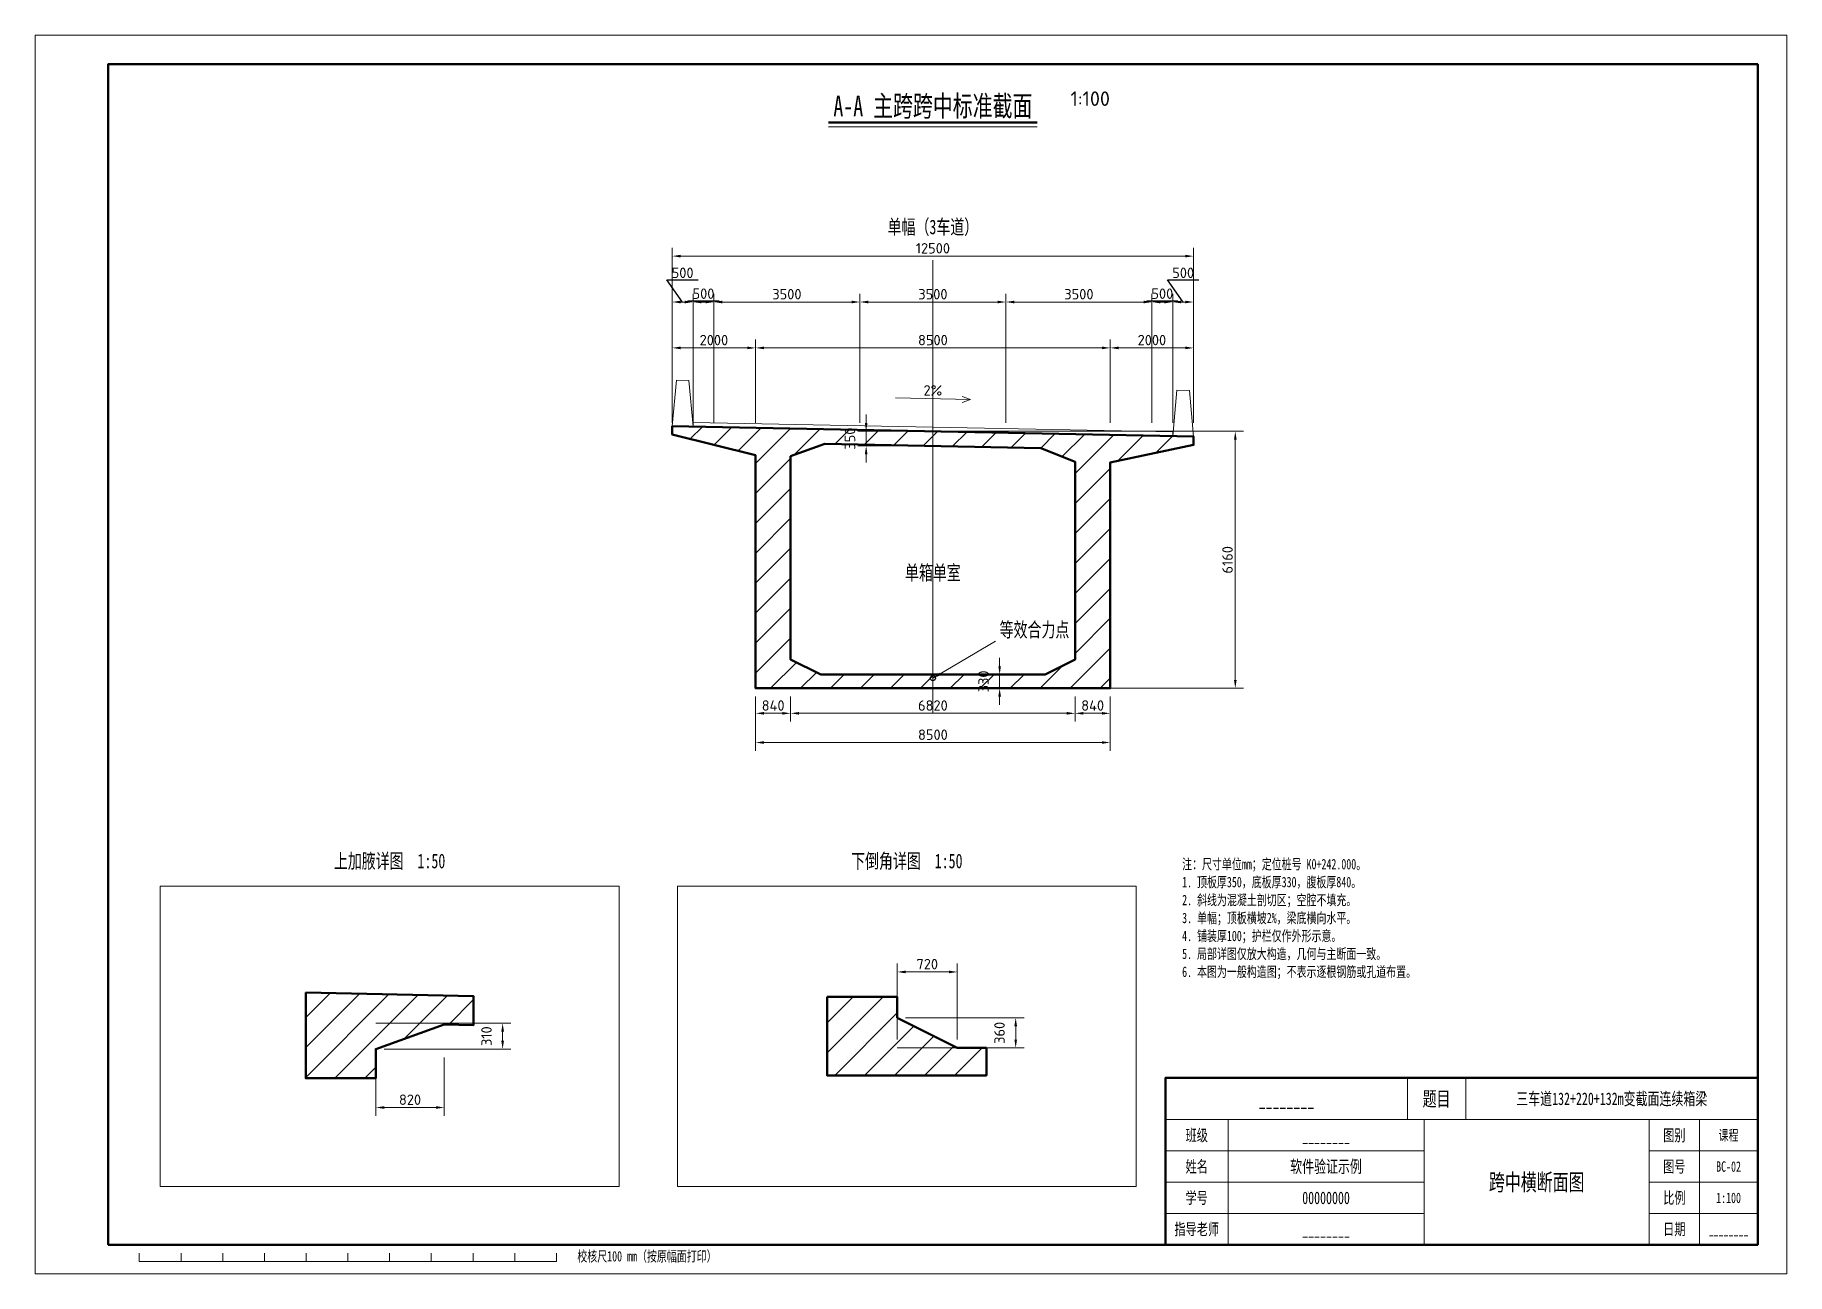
# Paper-space layout '出图' of a CAD drawing. Header units: millimetres. Extents: x 0 to 420, y 0 to 297.
# The model-space entities are those that its viewports show. They can reach past a viewport. Long polylines and large blocks are cut down to what shows.
import ezdxf
from ezdxf.enums import TextEntityAlignment as Align

# ---------------------------------------------------------------- set-up
doc = ezdxf.new("R2010")
doc.units = ezdxf.units.MM
doc.linetypes.add('B-CENTER', pattern=[1600, 1000, -200, 0, -400])
for name, color, linetype, lineweight in [('B-CENTER', 7, 'B-CENTER', 13), ('B-CUT', 7, 'Continuous', 50), ('B-DETAIL', 7, 'Continuous', 13), ('B-DIM', 7, 'Continuous', 13), ('B-HATCH', 7, 'Continuous', 13), ('B-PRESTRESS', 7, 'Continuous', 25), ('B-TEXT', 7, 'Continuous', 13), ('P-FRAME', 7, 'Continuous', 50), ('P-GRID', 7, 'Continuous', 13), ('P-TEXT', 7, 'Continuous', 13)]:
    doc.layers.add(name, color=color, linetype=linetype, lineweight=lineweight)
doc.layers.add('P-VPORT', color=7, linetype='Continuous', lineweight=13, plot=False)
doc.styles.add('CN_FS', font='simfang.ttf', dxfattribs={"width": 0.7})
doc.styles.add('ISO_NUM', font='isocpeur.ttf')
doc.dimstyles.new('CN_MM_100', dxfattribs={"dimscale": 100, "dimtxt": 2.5, "dimasz": 2, "dimexe": 2, "dimexo": 2, "dimtad": 1, "dimdec": 0, "dimtxsty": 'ISO_NUM', "dimcen": 2.5, "dimazin": 3, "dimtfac": 1, "dimtmove": 1, "dimatfit": 3, "dimlwd": 13, "dimlwe": 13, "dimarcsym": 0})
doc.dimstyles.new('CN_MM_50', dxfattribs={"dimscale": 50, "dimtxt": 2.5, "dimasz": 2, "dimexe": 2, "dimexo": 2, "dimtad": 1, "dimdec": 0, "dimtxsty": 'ISO_NUM', "dimcen": 2.5, "dimazin": 3, "dimtfac": 1, "dimtmove": 1, "dimatfit": 3, "dimlwd": 13, "dimlwe": 13, "dimarcsym": 0})

# ---------------------------------------------------------------- blocks, each defined once
blk = doc.blocks.new('_CLOSEDFILLED')
at = {"color": 0, "linetype": 'ByBlock'}
blk.add_solid([(-1, 0.16), (0, 0), (-1, -0.16)], dxfattribs=at)
blk = doc.blocks.new('*D2')
at = {"color": 0}
for p, q in [((15525, 23300), (15150, 23828.125)), ((15150, 23828.125), (15900, 23828.125))]:
    blk.add_line(p, q, dxfattribs=at)
at = {"color": 0, "lineweight": 13}
for p, q in [((15275, 20400), (15275, 23500)), ((15775, 20400), (15775, 23500)), ((15475, 23300), (15575, 23300))]:
    blk.add_line(p, q, dxfattribs=at)
at = {"layer": 'Defpoints'}
for p in [(15275, 23300), (15275, 20200), (15775, 20200)]:
    blk.add_point(p, dxfattribs=at)
at = {"layer": 'B-DIM', "color": 0, "xscale": 200, "yscale": 200, "rotation": 180}
blk.add_blockref('_CLOSEDFILLED', (15275, 23300), dxfattribs=at)
at = {"layer": 'B-DIM', "color": 0, "xscale": 200, "yscale": 200}
blk.add_blockref('_CLOSEDFILLED', (15775, 23300), dxfattribs=at)
at = {"layer": 'B-DIM', "color": 0, "insert": (15525, 24000), "char_height": 250, "attachment_point": 5, "style": 'ISO_NUM'}
blk.add_mtext('500', dxfattribs=at)
blk = doc.blocks.new('*D3')
at = {"color": 0}
for p, q in [((16025, 23300), (15650, 23328.125)), ((15650, 23328.125), (16400, 23328.125))]:
    blk.add_line(p, q, dxfattribs=at)
at = {"color": 0, "lineweight": 13}
for p, q in [((15775, 20400), (15775, 23500)), ((16275, 20400), (16275, 23500)), ((15975, 23300), (16075, 23300))]:
    blk.add_line(p, q, dxfattribs=at)
at = {"layer": 'Defpoints'}
for p in [(15775, 23300), (15775, 20200), (16275, 20200)]:
    blk.add_point(p, dxfattribs=at)
at = {"layer": 'B-DIM', "color": 0, "xscale": 200, "yscale": 200, "rotation": 180}
blk.add_blockref('_CLOSEDFILLED', (15775, 23300), dxfattribs=at)
at = {"layer": 'B-DIM', "color": 0, "xscale": 200, "yscale": 200}
blk.add_blockref('_CLOSEDFILLED', (16275, 23300), dxfattribs=at)
at = {"layer": 'B-DIM', "color": 0, "insert": (16025, 23500), "char_height": 250, "attachment_point": 5, "style": 'ISO_NUM'}
blk.add_mtext('500', dxfattribs=at)
blk = doc.blocks.new('*D7')
at = {"color": 0}
for p, q in [((27025, 23300), (26650, 23328.125)), ((26650, 23328.125), (27400, 23328.125))]:
    blk.add_line(p, q, dxfattribs=at)
at = {"color": 0, "lineweight": 13}
for p, q in [((26775, 20400), (26775, 23500)), ((27275, 20400), (27275, 23500)), ((26975, 23300), (27075, 23300))]:
    blk.add_line(p, q, dxfattribs=at)
at = {"layer": 'Defpoints'}
for p in [(26775, 23300), (26775, 20200), (27275, 20200)]:
    blk.add_point(p, dxfattribs=at)
at = {"layer": 'B-DIM', "color": 0, "xscale": 200, "yscale": 200, "rotation": 180}
blk.add_blockref('_CLOSEDFILLED', (26775, 23300), dxfattribs=at)
at = {"layer": 'B-DIM', "color": 0, "xscale": 200, "yscale": 200}
blk.add_blockref('_CLOSEDFILLED', (27275, 23300), dxfattribs=at)
at = {"layer": 'B-DIM', "color": 0, "insert": (27025, 23500), "char_height": 250, "attachment_point": 5, "style": 'ISO_NUM'}
blk.add_mtext('500', dxfattribs=at)
blk = doc.blocks.new('*D8')
at = {"color": 0}
for p, q in [((27525, 23300), (27150, 23828.125)), ((27150, 23828.125), (27900, 23828.125))]:
    blk.add_line(p, q, dxfattribs=at)
at = {"color": 0, "lineweight": 13}
for p, q in [((27275, 20400), (27275, 23500)), ((27775, 20400), (27775, 23500)), ((27475, 23300), (27575, 23300))]:
    blk.add_line(p, q, dxfattribs=at)
at = {"layer": 'Defpoints'}
for p in [(27275, 23300), (27275, 20200), (27775, 20200)]:
    blk.add_point(p, dxfattribs=at)
at = {"layer": 'B-DIM', "color": 0, "xscale": 200, "yscale": 200, "rotation": 180}
blk.add_blockref('_CLOSEDFILLED', (27275, 23300), dxfattribs=at)
at = {"layer": 'B-DIM', "color": 0, "xscale": 200, "yscale": 200}
blk.add_blockref('_CLOSEDFILLED', (27775, 23300), dxfattribs=at)
at = {"layer": 'B-DIM', "color": 0, "insert": (27525, 24000), "char_height": 250, "attachment_point": 5, "style": 'ISO_NUM'}
blk.add_mtext('500', dxfattribs=at)

msp = doc.modelspace()

# ---------------------------------------------------------------- hatches: boundary and pattern name
at = {"layer": 'B-HATCH'}
h = msp.add_hatch(dxfattribs=at)
h.set_pattern_fill('ANSI31', color=256, scale=160, style=0)
h.paths.add_polyline_path([(15275, 20325), (27775, 20075), (27775, 19875), (25775, 19455), (25775, 14040), (17275, 14040), (17275, 19625), (15275, 20125)])
h.paths.add_polyline_path([(18115, 19608.2), (18935, 19901.8), (24115, 19798.2), (24935, 19471.8), (24935, 14730), (24215, 14370), (18835, 14370), (18115, 14730)], flags=0)
h = msp.add_hatch(dxfattribs=at)
h.set_pattern_fill('ANSI31', color=256, scale=80, style=0)
h.paths.add_polyline_path([(50995, 15371.8), (53005, 15331.6), (53005, 14981.6), (52655, 14988.6), (51835, 14695), (51835, 14345), (50995, 14345)])
h = msp.add_hatch(dxfattribs=at)
h.set_pattern_fill('ANSI31', color=256, scale=80, style=0)
h.paths.add_polyline_path([(71045, 15320), (71885, 15320), (71885, 15070), (72605, 14710), (72955, 14710), (72955, 14380), (71045, 14380)])

# ---------------------------------------------------------------- linework, layer by layer
at = {"layer": 'B-CENTER'}
msp.add_line((21525, 24300), (21525, 13440), dxfattribs=at)
at = {"layer": 'B-CUT'}
for points in [[(15275, 20325), (27775, 20075), (27775, 19875), (25775, 19455), (25775, 14040), (17275, 14040), (17275, 19625), (15275, 20125)], [(18115, 19608.2), (18935, 19901.8), (24115, 19798.2), (24935, 19471.8), (24935, 14730), (24215, 14370), (18835, 14370), (18115, 14730)], [(50995, 15371.8), (53005, 15331.6), (53005, 14981.6), (52655, 14988.6), (51835, 14695), (51835, 14345), (50995, 14345)], [(71045, 15320), (71885, 15320), (71885, 15070), (72605, 14710), (72955, 14710), (72955, 14380), (71045, 14380)]]:
    msp.add_lwpolyline(points, close=True, dxfattribs=at)
at = {"layer": 'B-DETAIL'}
for p, q in [((20625, 21000), (22425, 20964)), ((21525, 14282.7), (23025, 15170)), ((51835, 15005), (52655, 15005)), ((71885, 14710), (72605, 14710))]:
    msp.add_line(p, q, dxfattribs=at)
for points in [[(15275, 20325), (15775, 20315), (15675, 21417), (15375, 21423)], [(27275, 20085), (27775, 20075), (27675, 21177), (27375, 21183)], [(15775, 20315), (27275, 20085), (27275, 20185), (15775, 20415)]]:
    msp.add_lwpolyline(points, close=True, dxfattribs=at)
msp.add_lwpolyline([(22225, 21034), (22425, 20964), (22225, 20894)], dxfattribs=at)
msp.add_solid([(21525, 14282.7), (21679.3, 14414.7), (21715, 14354.4)], dxfattribs=at)
at = {"layer": 'B-PRESTRESS'}
msp.add_circle((21525, 14282.7), 60, dxfattribs=at)

# ---------------------------------------------------------------- texts
at = {"layer": 'B-TEXT', "style": 'CN_FS', "width": 0.7}
for s, p in [('单幅（3车道）', (21525, 25100)), ('单箱单室', (21525, 16812))]:
    msp.add_text(s, height=350, dxfattribs=at).set_placement(p, align=Align.MIDDLE_CENTER)
at = {"layer": 'B-TEXT', "style": 'ISO_NUM'}
msp.add_text('2%', height=250, dxfattribs=at).set_placement((21525, 21182), align=Align.MIDDLE_CENTER)
at = {"layer": 'B-TEXT', "style": 'CN_FS', "width": 0.7}
msp.add_text('等效合力点', height=350, dxfattribs=at).set_placement((23125, 15270))

# ---------------------------------------------------------------- dimensions: what is measured, and where the dimension line sits
at = {"layer": 'B-DIM'}
for base, p1, p2, dimstyle in [((15275, 24400), (15275, 20200), (27775, 20200), 'CN_MM_100'), ((16275, 23300), (16275, 20200), (19775, 20200), 'CN_MM_100'), ((19775, 23300), (19775, 20200), (23275, 20200), 'CN_MM_100'), ((23275, 23300), (23275, 20200), (26775, 20200), 'CN_MM_100'), ((15275, 22200), (15275, 20200), (17275, 20200), 'CN_MM_100'), ((17275, 22200), (17275, 20200), (25775, 20200), 'CN_MM_100'), ((25775, 22200), (25775, 20200), (27775, 20200), 'CN_MM_100'), ((71885, 15620), (71885, 14710), (72605, 14710), 'CN_MM_50'), ((51835, 13995), (51835, 14695), (52655, 14695), 'CN_MM_50'), ((17275, 13440), (17275, 14040), (18115, 14040), 'CN_MM_100'), ((17275, 12740), (17275, 14040), (25775, 14040), 'CN_MM_100'), ((18115, 13440), (18115, 14040), (24935, 14040), 'CN_MM_100'), ((24935, 13440), (24935, 14040), (25775, 14040), 'CN_MM_100')]:
    msp.add_linear_dim(base=base, p1=p1, p2=p2, dimstyle=dimstyle, dxfattribs=at).render()
for base, p1, p2, picture, middle in [((15275, 23300), (15275, 20200), (15775, 20200), '*D2', (15150, 23828.1)), ((27275, 23300), (27275, 20200), (27775, 20200), '*D8', (27150, 23828.1)), ((15775, 23300), (15775, 20200), (16275, 20200), '*D3', (15650, 23328.1)), ((26775, 23300), (26775, 20200), (27275, 20200), '*D7', (26650, 23328.1))]:
    dim = msp.add_linear_dim(base=base, p1=p1, p2=p2, dimstyle='CN_MM_100', override={"dimtmove": 1}, dxfattribs=at)
    dim.commit()
    dim.dimension.update_dxf_attribs({"geometry": picture, "text_midpoint": middle, "dimtype": 160})
for base, p1, p2, dimstyle in [((19925, 19850), (21525, 19850), (21525, 20200), 'CN_MM_100'), ((28775, 14040), (21525, 14040), (21525, 20200), 'CN_MM_100'), ((53355, 14695), (51835, 14695), (51835, 15005), 'CN_MM_50'), ((73305, 14710), (71885, 14710), (71885, 15070), 'CN_MM_50'), ((23125, 14040), (21525, 14040), (21525, 14370), 'CN_MM_100')]:
    msp.add_linear_dim(base=base, p1=p1, p2=p2, angle=90, dimstyle=dimstyle, dxfattribs=at).render()

psp = doc.layouts.new('出图')

# ---------------------------------------------------------------- linework, layer by layer
at = {"layer": 'P-FRAME'}
psp.add_line((190.25, 276), (240.25, 276), dxfattribs=at)
for points in [[(17.5, 7), (413, 7), (413, 290), (17.5, 290)], [(271, 7), (413, 7), (413, 47), (271, 47)]]:
    psp.add_lwpolyline(points, close=True, dxfattribs=at)
at = {"layer": 'P-GRID'}
for p, q in [((190.25, 275), (240.25, 275)), ((329, 37), (329, 47)), ((343, 37), (343, 47)), ((271, 37), (413, 37)), ((286, 7), (286, 37)), ((333, 7), (333, 37)), ((387, 7), (387, 37)), ((399, 7), (399, 37)), ((271, 29.5), (333, 29.5)), ((387, 29.5), (413, 29.5)), ((271, 22), (333, 22)), ((387, 22), (413, 22)), ((271, 14.5), (333, 14.5)), ((387, 14.5), (413, 14.5)), ((25, 3), (25, 5)), ((35, 3), (35, 5)), ((45, 3), (45, 5)), ((55, 3), (55, 5)), ((65, 3), (65, 5)), ((75, 3), (75, 5)), ((85, 3), (85, 5)), ((95, 3), (95, 5)), ((105, 3), (105, 5)), ((115, 3), (115, 5)), ((125, 3), (125, 5)), ((25, 3), (125, 3))]:
    psp.add_line(p, q, dxfattribs=at)

# ---------------------------------------------------------------- texts
at = {"layer": 'P-TEXT', "style": 'CN_FS', "width": 0.7}
for s, height, p in [('A-A 主跨跨中标准截面', 5, (215.25, 280)), ('上加腋详图  1:50', 3.5, (85, 99)), ('下倒角详图  1:50', 3.5, (209, 99)), ('题目', 3.5, (336, 42)), ('三车道132+220+132m变截面连续箱梁', 3, (378, 42)), ('________', 3.5, (300, 42)), ('班级', 2.8, (278.5, 33.25)), ('图别', 2.8, (393, 33.25)), ('课程', 2.5, (406, 33.25)), ('________', 3, (309.5, 33.25)), ('姓名', 2.8, (278.5, 25.75)), ('软件验证示例', 3, (309.5, 25.75)), ('图号', 2.8, (393, 25.75)), ('BC-02', 2.5, (406, 25.75)), ('跨中横断面图', 4, (360, 22)), ('学号', 2.8, (278.5, 18.25)), ('00000000', 3, (309.5, 18.25)), ('比例', 2.8, (393, 18.25)), ('1:100', 2.5, (406, 18.25)), ('指导老师', 2.8, (278.5, 10.75)), ('________', 3, (309.5, 10.75)), ('日期', 2.8, (393, 10.75)), ('________', 2.5, (406, 10.75))]:
    psp.add_text(s, height=height, dxfattribs=at).set_placement(p, align=Align.MIDDLE_CENTER)
at = {"layer": 'P-TEXT', "style": 'ISO_NUM'}
psp.add_text('1:100', height=3.5, dxfattribs=at).set_placement((248.25, 280))
at = {"layer": 'P-TEXT', "style": 'CN_FS', "width": 0.7}
for s, p in [('注：尺寸单位mm；定位桩号 K0+242.000。', (275, 97)), ('1. 顶板厚350，底板厚330，腹板厚840。', (275, 92.7)), ('2. 斜线为混凝土剖切区；空腔不填充。', (275, 88.4)), ('3. 单幅；顶板横坡2%，梁底横向水平。', (275, 84.1)), ('4. 铺装厚100；护栏仅作外形示意。', (275, 79.8)), ('5. 局部详图仅放大构造，几何与主断面一致。', (275, 75.5)), ('6. 本图为一般构造图；不表示逐根钢筋或孔道布置。', (275, 71.2)), ('校核尺100 mm（按原幅面打印）', (130, 3))]:
    psp.add_text(s, height=2.5, dxfattribs=at).set_placement(p)

# ---------------------------------------------------------------- viewports
at = {"layer": 'P-VPORT'}
for center, size, view_center_point, view_height, status in [((210, 148.5), (420, 297), (21000, 14850), 29700, 4), ((209, 57), (110, 72), (72000, 14850), 3600, 3)]:
    psp.add_viewport(center=center, size=size, view_center_point=view_center_point, view_height=view_height, status=status, dxfattribs=at)
psp.add_viewport(center=(85, 57), size=(110, 72), view_center_point=(52000, 14850), view_height=3600, dxfattribs=at)

doc.saveas('drawing.dxf')
